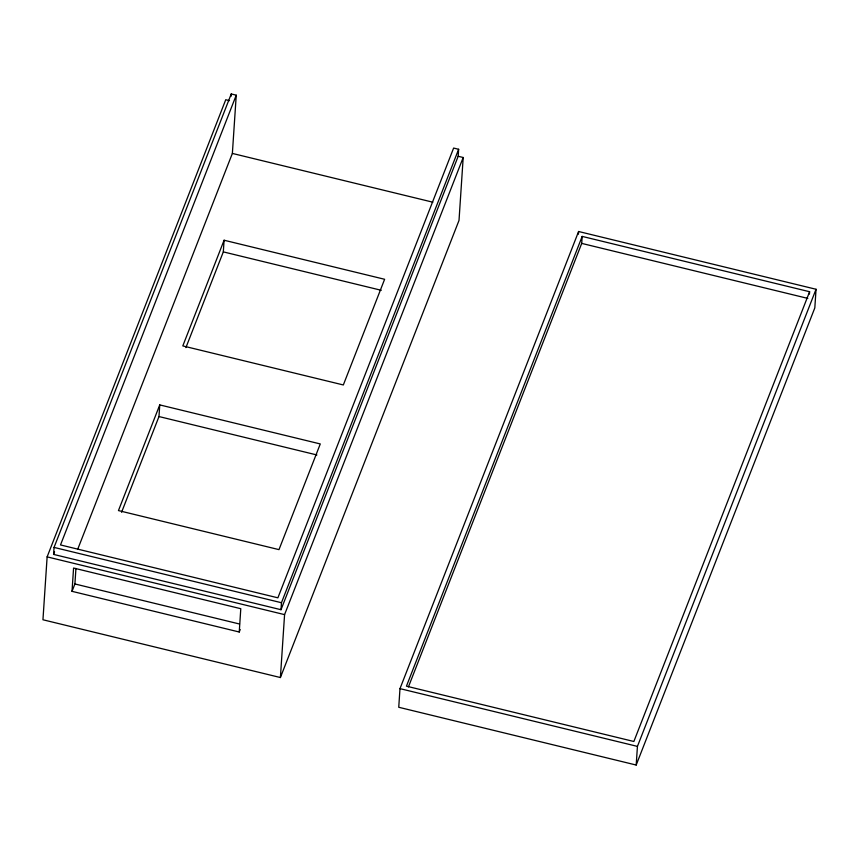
<?xml version="1.0" encoding="UTF-8"?>
<svg xmlns="http://www.w3.org/2000/svg" width="859" height="859" viewBox="0 0 859 859"><rect width="100%" height="100%" fill="white"/><g stroke="black" fill="none" stroke-linecap="round" stroke-linejoin="round"><path stroke-width="1.29" d="M229.503 100.653L225.745 99.73L47.127 556.868L42.95 619.769L280.399 677.536L459.017 220.398L463.194 157.498L458.18 156.274L458.642 149.283L453.627 148.07L277.887 597.821L60.506 544.939L236.246 95.188L231.232 93.964L54.053 547.408L53.58 554.399L281 609.718L458.18 156.274M72.027 591.336L73.573 568.035L240.788 608.709L239.242 632.009L72.027 591.336L74.905 583.959L75.936 568.433M121.57 512.286L158.979 416.551L159.753 404.9L320.278 443.942L278.982 549.631L118.456 510.579L159.753 404.9M231.071 96.294L231.232 93.964M185.909 347.616L223.319 251.88L224.092 240.23L384.617 279.282L343.332 384.961L182.806 345.909L224.092 240.23M77.632 549.459L232.37 153.428L236.246 95.188M281 609.718L281.462 602.728L458.642 149.283M280.399 677.536L284.576 614.625L463.194 157.498M399.983 688.639L398.748 707.268L636.197 765.036L814.815 307.898L816.05 289.268L578.601 231.5L399.983 688.639L637.432 746.396L636.197 765.036M578.429 234.163L578.601 231.5M408.422 686.91L581.715 243.398L582.177 236.408L809.597 291.727L809.436 294.057M53.58 554.399L54.557 551.897M239.242 632.009L240.198 629.55M582.177 236.408L406.447 686.169L633.856 741.489L809.597 291.727M637.432 746.396L816.05 289.268M232.37 153.428L432.829 202.198M581.715 243.398L807.825 298.406M223.319 251.88L381.256 290.299M158.979 416.551L316.917 454.969M54.053 547.408L281.462 602.728M47.127 556.868L284.576 614.625M74.905 583.959L239.532 624.01"/></g></svg>
